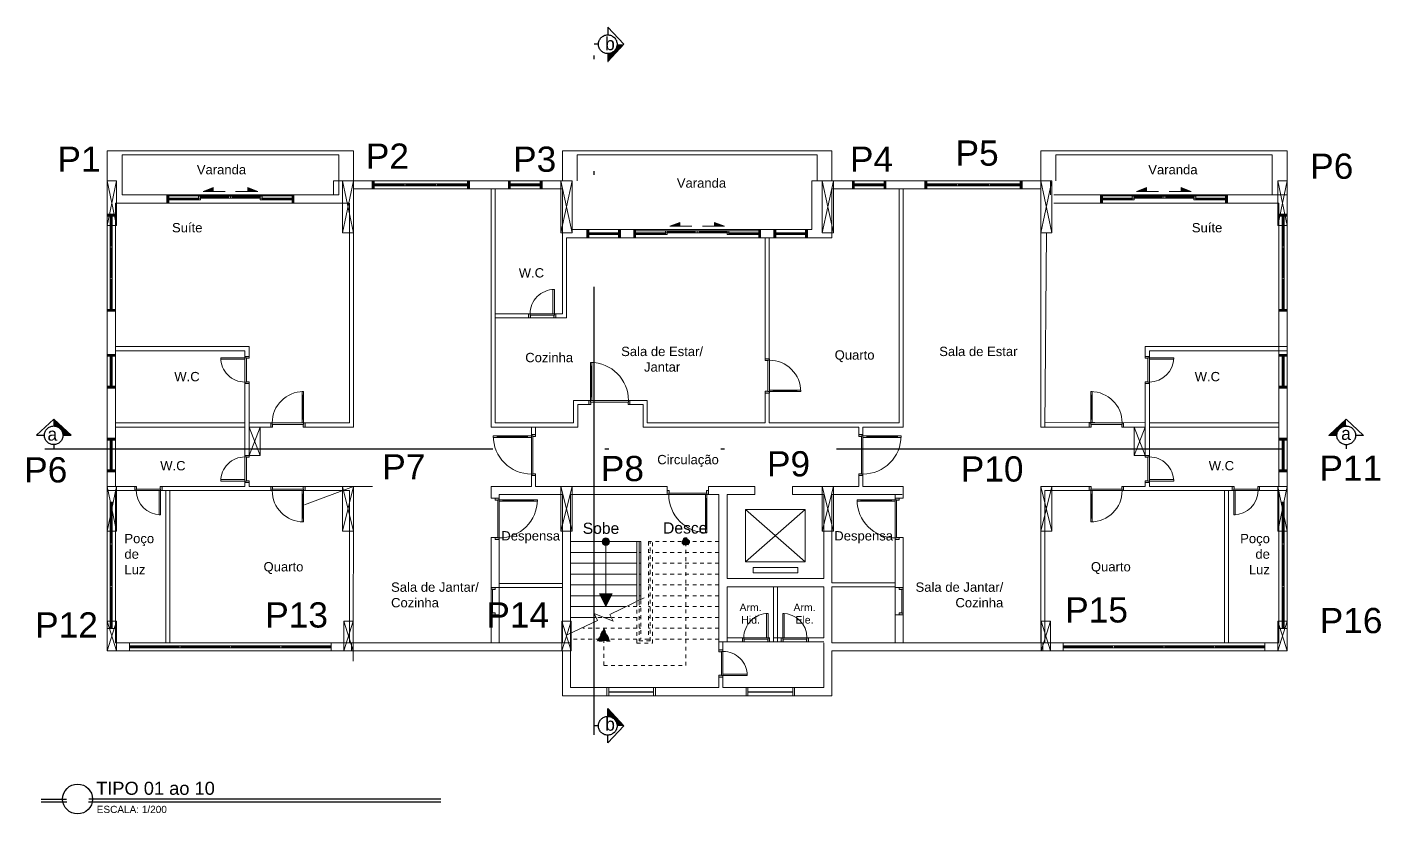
# Model space of a CAD drawing. Header units: millimetres. Extents: x 29.7 to 65.9, y 336.7 to 357.8.
import ezdxf

# ---------------------------------------------------------------- set-up
doc = ezdxf.new("R2010")
doc.units = ezdxf.units.MM
doc.linetypes.add('ACAD_ISO12W100', pattern=[21, 12, -3, 0, -3, 0, -3])
doc.linetypes.add('HIDDEN', pattern=[9.525, 6.35, -3.175])
doc.layers.add('A3 - TIPO', color=1, linetype='Continuous')
for name, color, linetype, lineweight in [('arrow', 8, 'Continuous', 0), ('PILAR', 3, 'Continuous', 20), ('TEXTO', 1, 'Continuous', 5)]:
    doc.layers.add(name, color=color, linetype=linetype, lineweight=lineweight)
doc.styles.add('SANSSERIF', font='sas_____.pfb')
doc.styles.get("Standard").update_dxf_attribs({"font": 'arial.ttf'})
pattern_1 = [(360, (39.70532, 348.99088), (1e-17, 0.021), [])]

# ---------------------------------------------------------------- blocks, each defined once
blk = doc.blocks.new('01')
at = {"color": 1, "lineweight": -3}
for p, q in [((759112, -50321), (759788, -50321)), ((769811, -50321), (760388, -50321)), ((759796, -50401), (759112, -50401)), ((769811, -50401), (760379, -50401))]:
    blk.add_line(p, q, dxfattribs=at)
blk.add_circle((760088, -50321), 400, dxfattribs=at)
blk = doc.blocks.new('In door')
at = {"lineweight": 13}
h = blk.add_hatch(color=256, dxfattribs=at)
h.dxf.hatch_style = 1
h.paths.add_polyline_path([(49483, 73980), (49483, 74020), (49443, 74020), (49443, 74030), (49373, 74030), (49373, 73980)])
h.paths.add_polyline_path([(49373, 74900), (49373, 74850), (49443, 74850), (49443, 74860), (49483, 74860), (49483, 74900)])
for points in [[(49483, 74900), (49373, 74900), (49373, 74850), (49443, 74850), (49443, 74860), (49483, 74860)], [(49483, 73980), (49373, 73980), (49373, 74030), (49443, 74030), (49443, 74020), (49483, 74020)]]:
    blk.add_lwpolyline(points, close=True, dxfattribs=at)
for points in [[(49483, 74900), (49373, 74900)], [(49483, 73980), (49373, 73980)]]:
    blk.add_lwpolyline(points, dxfattribs=at)
at = {"color": 15, "lineweight": 13}
for points in [[(49443, 74850), (49443, 74030)], [(49483, 74020), (49483, 74860)], [(49583, 74020), (49583, 74060)], [(49583, 74040), (50223, 74040)], [(50223, 74020), (50223, 74060)]]:
    blk.add_lwpolyline(points, dxfattribs=at)
blk.add_lwpolyline([(49483, 74020), (49483, 74060), (50323, 74060), (50323, 74020)], close=True, dxfattribs=at)
at = {"lineweight": 13}
blk.add_arc((49483, 74020), 840, 0.012, 90.012, dxfattribs=at)
blk = doc.blocks.new('WC door')
at = {"lineweight": 13}
h = blk.add_hatch(color=256, dxfattribs=at)
h.dxf.hatch_style = 1
h.paths.add_polyline_path([(48493, 74006), (48443, 74006), (48443, 73896), (48483, 73896), (48483, 73936), (48493, 73936)])
h.paths.add_polyline_path([(49173, 74006), (49123, 74006), (49123, 73936), (49133, 73936), (49133, 73896), (49173, 73896)])
for points in [[(48443, 73896), (48443, 74006), (48493, 74006), (48493, 73936), (48483, 73936), (48483, 73896)], [(49173, 73896), (49173, 74006), (49123, 74006), (49123, 73936), (49133, 73936), (49133, 73896)]]:
    blk.add_lwpolyline(points, close=True, dxfattribs=at)
for points in [[(48443, 73896), (48443, 74006)], [(49173, 73896), (49173, 74006)]]:
    blk.add_lwpolyline(points, dxfattribs=at)
at = {"color": 15, "lineweight": 13}
for points in [[(48483, 73896), (49133, 73896)], [(49133, 73936), (48493, 73936)]]:
    blk.add_lwpolyline(points, dxfattribs=at)
blk.add_lwpolyline([(48483, 73896), (48523, 73896), (48523, 73246), (48483, 73246)], close=True, dxfattribs=at)
at = {"lineweight": 13}
blk.add_arc((48483, 73896), 650, 270, 0, dxfattribs=at)
blk = doc.blocks.new('Main Door')
at = {"lineweight": 13}
h = blk.add_hatch(color=256, dxfattribs=at)
h.dxf.hatch_style = 1
h.paths.add_polyline_path([(45063, 76126), (45063, 76166), (45023, 76166), (45023, 76176), (44953, 76176), (44953, 76126)])
h.paths.add_polyline_path([(44953, 77176), (45023, 77176), (45023, 77186), (45063, 77186), (45063, 77226), (44953, 77226)])
for points in [[(45063, 77226), (44953, 77226), (44953, 77176), (45023, 77176), (45023, 77186), (45063, 77186)], [(45063, 76126), (44953, 76126), (44953, 76176), (45023, 76176), (45023, 76166), (45063, 76166)]]:
    blk.add_lwpolyline(points, close=True, dxfattribs=at)
at = {"color": 15, "lineweight": 13}
for points in [[(45023, 77176), (45023, 76176)], [(45063, 76166), (45063, 77186)], [(45163, 76166), (45163, 76206)], [(45163, 76186), (45983, 76186)], [(45983, 76166), (45983, 76206)]]:
    blk.add_lwpolyline(points, dxfattribs=at)
blk.add_lwpolyline([(45063, 76166), (45063, 76206), (46083, 76206), (46083, 76166)], close=True, dxfattribs=at)
at = {"lineweight": 13}
blk.add_arc((45063, 76166), 1020, 0, 90, dxfattribs=at)
blk = doc.blocks.new('F.Stair')
at = {"linetype": 'HIDDEN', "lineweight": 13}
h = blk.add_hatch(color=252, dxfattribs=at)
h.dxf.hatch_style = 1
h.paths.add_polyline_path([(299026, 55155), (299370, 55155), (299198, 54810)])
at = {"lineweight": 13}
h = blk.add_hatch(color=256, dxfattribs=at)
h.dxf.hatch_style = 1
h.paths.add_polyline_path([(298970, 53885), (299315, 53885), (299142, 54230)])
at = {"linetype": 'HIDDEN', "lineweight": 13}
h = blk.add_hatch(color=252, dxfattribs=at)
h.dxf.hatch_style = 1
edge = h.paths.add_edge_path()
edge.add_arc((297002, 52490), 100, 0, 360)
at = {"lineweight": 13}
h = blk.add_hatch(color=256, dxfattribs=at)
h.dxf.hatch_style = 1
edge = h.paths.add_edge_path()
edge.add_arc((299142, 52490), 100, 0, 360)
at = {"color": 252, "linetype": 'HIDDEN', "lineweight": 13}
for points in [[(299198, 55100), (299198, 55810), (297002, 55810), (297002, 52490)], [(298310, 54116), (298310, 55210), (297890, 55210), (297890, 52490)], [(298250, 54088), (298250, 55150), (297950, 55150), (297950, 52490)], [(296115, 55100), (297890, 55100)], [(296115, 54810), (297890, 54810)], [(297950, 55100), (298000, 55100)], [(297950, 54810), (298000, 54810)], [(298000, 52490), (298000, 55100)], [(298000, 55100), (298200, 55100)], [(298200, 55100), (298250, 55100)], [(298200, 54064), (298200, 55100)], [(298200, 54810), (298250, 54810)], [(298310, 55100), (300085, 55100)], [(298310, 54810), (299755, 54810)], [(296115, 54520), (297890, 54520)], [(297950, 54520), (298000, 54520)], [(298200, 54520), (298250, 54520)], [(298310, 54520), (298970, 54520)], [(299252, 54520), (299381, 54520)], [(296115, 54230), (297890, 54230)], [(297950, 54230), (298000, 54230)], [(298200, 54230), (298250, 54230)], [(298310, 54230), (298547, 54230)], [(296115, 53940), (297890, 53940)], [(297950, 53940), (298000, 53940)], [(296115, 53650), (297890, 53650)], [(296115, 53360), (297890, 53360)], [(297950, 53650), (298000, 53650)], [(297950, 53360), (298000, 53360)], [(296115, 53070), (297890, 53070)], [(297950, 53070), (298000, 53070)], [(296115, 52780), (297890, 52780)], [(297950, 52780), (298000, 52780)], [(296115, 52490), (298000, 52490)]]:
    blk.add_lwpolyline(points, dxfattribs=at)
blk.add_lwpolyline([(299026, 55155), (299370, 55155), (299198, 54810)], close=True, dxfattribs=at)
at = {"lineweight": 13}
for points in [[(298111, 53999), (299030, 54440), (298944, 54621), (299451, 54419), (299364, 54600), (300176, 54990)], [(298992, 54520), (299198, 54520)], [(299403, 54520), (300085, 54520)], [(298593, 54230), (300085, 54230)], [(298200, 53940), (298250, 53940)], [(298310, 53940), (300085, 53940)], [(299142, 53940), (299142, 52390)], [(298200, 53650), (298250, 53650)], [(298200, 53360), (298250, 53360)], [(298310, 53650), (300085, 53650)], [(298310, 53360), (300085, 53360)], [(298200, 53070), (298250, 53070)], [(298310, 53070), (300085, 53070)], [(298200, 52780), (298250, 52780)], [(298310, 52780), (300085, 52780)], [(298200, 52490), (300085, 52490)]]:
    blk.add_lwpolyline(points, dxfattribs=at)
at = {"linetype": 'Continuous', "lineweight": 13}
for points in [[(298200, 52490), (298200, 54041)], [(298250, 52490), (298250, 54065)], [(298310, 52490), (298310, 54094)]]:
    blk.add_lwpolyline(points, dxfattribs=at)
at = {"lineweight": 13}
blk.add_lwpolyline([(298970, 53885), (299315, 53885), (299142, 54230)], close=True, dxfattribs=at)
at = {"color": 252, "linetype": 'HIDDEN', "lineweight": 13}
blk.add_circle((297002, 52490), 100, dxfattribs=at)
at = {"lineweight": 13}
blk.add_circle((299142, 52490), 100, dxfattribs=at)
at = {"color": 252, "linetype": 'HIDDEN', "lineweight": 13, "insert": (297609, 51974), "char_height": 300, "attachment_point": 1, "rotation": 180}
blk.add_mtext_dynamic_manual_height_columns('Desce', width=1212.8, gutter_width=12.5, heights=[0], dxfattribs=at)
at = {"lineweight": 13, "insert": (299877, 51982), "char_height": 300, "attachment_point": 1, "rotation": 180}
blk.add_mtext_dynamic_manual_height_columns('\\pxqc;Sobe', width=1212.8, gutter_width=12.5, heights=[0], dxfattribs=at)

msp = doc.modelspace()

# ---------------------------------------------------------------- hatches: boundary and pattern name
at = {"layer": 'A3 - TIPO', "linetype": 'ACAD_ISO12W100', "lineweight": 30}
h = msp.add_hatch(dxfattribs=at)
h.set_pattern_fill('ANSI31', color=1, scale=0.25, angle=135, style=0)
h.set_pattern_definition(pattern_1)
edge = h.paths.add_edge_path()
edge.add_arc((45.231, 357.346), 0.25, -90, 0)
edge.add_line((45.481, 357.346), (45.663, 357.346))
edge.add_line((45.663, 357.346), (45.231, 356.879))
edge.add_line((45.231, 356.879), (45.231, 357.096))
at = {"layer": 'A3 - TIPO', "lineweight": 13}
h = msp.add_hatch(color=256, dxfattribs=at)
h.dxf.hatch_style = 1
h.paths.add_polyline_path([(34.393, 353.401), (34.661, 353.401), (34.661, 353.504)])
h = msp.add_hatch(color=256, dxfattribs=at)
h.dxf.hatch_style = 1
h.paths.add_polyline_path([(35.858, 353.401), (35.591, 353.401), (35.591, 353.504)])
h = msp.add_hatch(color=256, dxfattribs=at)
h.dxf.hatch_style = 1
h.paths.add_polyline_path([(38.976, 353.69), (38.926, 353.69), (38.926, 353.47), (38.976, 353.47)])
h = msp.add_hatch(color=256, dxfattribs=at)
h.dxf.hatch_style = 1
h.paths.add_polyline_path([(41.526, 353.69), (41.476, 353.69), (41.476, 353.47), (41.526, 353.47)])
h = msp.add_hatch(color=256, dxfattribs=at)
h.dxf.hatch_style = 1
h.paths.add_polyline_path([(42.571, 353.69), (42.621, 353.69), (42.621, 353.47), (42.571, 353.47)])
h = msp.add_hatch(color=256, dxfattribs=at)
h.dxf.hatch_style = 1
h.paths.add_polyline_path([(43.471, 353.69), (43.421, 353.69), (43.421, 353.47), (43.471, 353.47)])
h = msp.add_hatch(color=256, dxfattribs=at)
h.dxf.hatch_style = 1
h.paths.add_polyline_path([(51.781, 353.69), (51.831, 353.69), (51.831, 353.47), (51.781, 353.47)])
h = msp.add_hatch(color=256, dxfattribs=at)
h.dxf.hatch_style = 1
h.paths.add_polyline_path([(52.681, 353.69), (52.631, 353.69), (52.631, 353.47), (52.681, 353.47)])
h = msp.add_hatch(color=256, dxfattribs=at)
h.dxf.hatch_style = 1
h.paths.add_polyline_path([(53.726, 353.69), (53.776, 353.69), (53.776, 353.47), (53.726, 353.47)])
h = msp.add_hatch(color=256, dxfattribs=at)
h.dxf.hatch_style = 1
h.paths.add_polyline_path([(56.276, 353.69), (56.326, 353.69), (56.326, 353.47), (56.276, 353.47)])
h = msp.add_hatch(color=256, dxfattribs=at)
h.dxf.hatch_style = 1
h.paths.add_polyline_path([(59.393, 353.401), (59.661, 353.401), (59.661, 353.504)])
h = msp.add_hatch(color=256, dxfattribs=at)
h.dxf.hatch_style = 1
h.paths.add_polyline_path([(60.858, 353.401), (60.591, 353.401), (60.591, 353.504)])
h = msp.add_hatch(color=256, dxfattribs=at)
h.dxf.hatch_style = 1
h.paths.add_polyline_path([(33.426, 353.31), (33.476, 353.31), (33.476, 353.09), (33.426, 353.09)])
h = msp.add_hatch(color=256, dxfattribs=at)
h.dxf.hatch_style = 1
h.paths.add_polyline_path([(36.826, 353.31), (36.776, 353.31), (36.776, 353.09), (36.826, 353.09)])
h = msp.add_hatch(color=256, dxfattribs=at)
h.dxf.hatch_style = 1
h.paths.add_polyline_path([(58.426, 353.31), (58.476, 353.31), (58.476, 353.09), (58.426, 353.09)])
h = msp.add_hatch(color=256, dxfattribs=at)
h.dxf.hatch_style = 1
h.paths.add_polyline_path([(61.826, 353.31), (61.776, 353.31), (61.776, 353.09), (61.826, 353.09)])
h = msp.add_hatch(color=256, dxfattribs=at)
h.dxf.hatch_style = 1
h.paths.add_polyline_path([(31.826, 352.79), (31.826, 352.74), (32.046, 352.74), (32.046, 352.79)])
h = msp.add_hatch(color=256, dxfattribs=at)
h.dxf.hatch_style = 1
h.paths.add_polyline_path([(63.426, 352.79), (63.426, 352.74), (63.206, 352.74), (63.206, 352.79)])
h = msp.add_hatch(color=256, dxfattribs=at)
h.dxf.hatch_style = 1
h.paths.add_polyline_path([(46.893, 352.471), (47.161, 352.471), (47.161, 352.574)])
h = msp.add_hatch(color=256, dxfattribs=at)
h.dxf.hatch_style = 1
h.paths.add_polyline_path([(48.358, 352.471), (48.091, 352.471), (48.091, 352.574)])
h = msp.add_hatch(color=256, dxfattribs=at)
h.dxf.hatch_style = 1
h.paths.add_polyline_path([(44.671, 352.38), (44.721, 352.38), (44.721, 352.16), (44.671, 352.16)])
h = msp.add_hatch(color=256, dxfattribs=at)
h.dxf.hatch_style = 1
h.paths.add_polyline_path([(45.571, 352.38), (45.521, 352.38), (45.521, 352.16), (45.571, 352.16)])
h = msp.add_hatch(color=256, dxfattribs=at)
h.dxf.hatch_style = 1
h.paths.add_polyline_path([(45.926, 352.38), (45.976, 352.38), (45.976, 352.16), (45.926, 352.16)])
h = msp.add_hatch(color=256, dxfattribs=at)
h.dxf.hatch_style = 1
h.paths.add_polyline_path([(49.326, 352.38), (49.276, 352.38), (49.276, 352.16), (49.326, 352.16)])
h = msp.add_hatch(color=256, dxfattribs=at)
h.dxf.hatch_style = 1
h.paths.add_polyline_path([(49.681, 352.38), (49.731, 352.38), (49.731, 352.16), (49.681, 352.16)])
h = msp.add_hatch(color=256, dxfattribs=at)
h.dxf.hatch_style = 1
h.paths.add_polyline_path([(50.581, 352.38), (50.531, 352.38), (50.531, 352.16), (50.581, 352.16)])
h = msp.add_hatch(color=256, dxfattribs=at)
h.dxf.hatch_style = 1
h.paths.add_polyline_path([(31.826, 350.24), (31.826, 350.19), (32.046, 350.19), (32.046, 350.24)])
h = msp.add_hatch(color=256, dxfattribs=at)
h.dxf.hatch_style = 1
h.paths.add_polyline_path([(63.426, 350.24), (63.426, 350.19), (63.206, 350.19), (63.206, 350.24)])
h = msp.add_hatch(color=256, dxfattribs=at)
h.dxf.hatch_style = 1
h.paths.add_polyline_path([(31.826, 349.035), (31.826, 348.985), (32.046, 348.985), (32.046, 349.035)])
h = msp.add_hatch(color=256, dxfattribs=at)
h.dxf.hatch_style = 1
h.paths.add_polyline_path([(63.426, 349.035), (63.426, 348.985), (63.206, 348.985), (63.206, 349.035)])
h = msp.add_hatch(color=256, dxfattribs=at)
h.dxf.hatch_style = 1
h.paths.add_polyline_path([(31.826, 348.135), (31.826, 348.185), (32.046, 348.185), (32.046, 348.135)])
h = msp.add_hatch(color=256, dxfattribs=at)
h.dxf.hatch_style = 1
h.paths.add_polyline_path([(63.426, 348.135), (63.426, 348.185), (63.206, 348.185), (63.206, 348.135)])
at = {"layer": 'A3 - TIPO', "linetype": 'ACAD_ISO12W100', "lineweight": 30}
h = msp.add_hatch(dxfattribs=at)
h.set_pattern_fill('ANSI31', color=1, scale=0.25, angle=45, style=0)
h.set_pattern_definition([(270, (40.299273, 351.667286), (0.021, -1e-17), [])])
edge = h.paths.add_edge_path()
edge.add_arc((30.394, 346.868), 0.25, -360, -270)
edge.add_line((30.394, 347.118), (30.394, 347.3))
edge.add_line((30.394, 347.3), (30.861, 346.868))
edge.add_line((30.861, 346.868), (30.644, 346.868))
at = {"layer": 'A3 - TIPO', "lineweight": 13}
h = msp.add_hatch(color=256, dxfattribs=at)
h.dxf.hatch_style = 1
h.paths.add_polyline_path([(31.826, 346.79), (31.826, 346.74), (32.046, 346.74), (32.046, 346.79)])
h = msp.add_hatch(color=256, dxfattribs=at)
h.dxf.hatch_style = 1
h.paths.add_polyline_path([(63.426, 346.79), (63.426, 346.74), (63.206, 346.74), (63.206, 346.79)])
h = msp.add_hatch(color=256, dxfattribs=at)
h.dxf.hatch_style = 1
h.paths.add_polyline_path([(31.826, 345.89), (31.826, 345.94), (32.046, 345.94), (32.046, 345.89)])
h = msp.add_hatch(color=256, dxfattribs=at)
h.dxf.hatch_style = 1
h.paths.add_polyline_path([(63.426, 345.89), (63.426, 345.94), (63.206, 345.94), (63.206, 345.89)])
h = msp.add_hatch(color=256, dxfattribs=at)
h.dxf.hatch_style = 1
h.paths.add_polyline_path([(42.216, 342.74), (42.216, 342.79), (42.106, 342.79), (42.106, 342.75), (42.146, 342.75), (42.146, 342.74)])
h.paths.add_polyline_path([(42.216, 342.06), (42.216, 342.11), (42.146, 342.11), (42.146, 342.1), (42.106, 342.1), (42.106, 342.06)])
h = msp.add_hatch(color=256, dxfattribs=at)
h.dxf.hatch_style = 1
h.paths.add_polyline_path([(53.036, 342.74), (53.036, 342.79), (53.146, 342.79), (53.146, 342.75), (53.106, 342.75), (53.106, 342.74)])
h.paths.add_polyline_path([(53.036, 342.06), (53.036, 342.11), (53.106, 342.11), (53.106, 342.1), (53.146, 342.1), (53.146, 342.06)])
at = {"layer": 'A3 - TIPO', "linetype": 'ACAD_ISO12W100', "lineweight": 30}
h = msp.add_hatch(dxfattribs=at)
h.set_pattern_fill('ANSI31', color=1, scale=0.25, angle=135, style=0)
h.set_pattern_definition(pattern_1)
edge = h.paths.add_edge_path()
edge.add_arc((45.231, 339.086), 0.25, 0, 90, ccw=False)
edge.add_line((45.481, 339.086), (45.663, 339.086))
edge.add_line((45.663, 339.086), (45.231, 339.553))
edge.add_line((45.231, 339.553), (45.231, 339.336))
at = {"layer": 'arrow', "linetype": 'ACAD_ISO12W100', "lineweight": 30}
h = msp.add_hatch(dxfattribs=at)
h.set_pattern_fill('ANSI31', color=1, scale=0.25, angle=45, style=0)
h.set_pattern_definition([(270, (56.65221, 351.664876), (0.021, -1e-17), [])])
edge = h.paths.add_edge_path()
edge.add_arc((65.007, 346.866), 0.25, 90, 180, ccw=False)
edge.add_line((65.007, 347.116), (65.007, 347.298))
edge.add_line((65.007, 347.298), (64.54, 346.866))
edge.add_line((64.54, 346.866), (64.757, 346.866))

# ---------------------------------------------------------------- linework, layer by layer
at = {"layer": 'A3 - TIPO', "color": 1, "linetype": 'ACAD_ISO12W100', "lineweight": 30}
for p, q in [((45.231, 357.806), (45.231, 357.596)), ((45.231, 357.806), (45.663, 357.346)), ((44.981, 357.346), (44.869, 357.346)), ((45.231, 356.879), (45.663, 357.346)), ((45.492, 357.346), (45.481, 357.346)), ((45.231, 357.096), (45.231, 356.879)), ((29.934, 346.868), (30.394, 347.3)), ((30.861, 346.868), (30.394, 347.3)), ((30.394, 347.129), (30.394, 347.118)), ((29.934, 346.868), (30.144, 346.868)), ((30.394, 346.618), (30.394, 346.507)), ((30.644, 346.868), (30.861, 346.868)), ((45.231, 339.336), (45.231, 339.553)), ((45.231, 339.553), (45.663, 339.086)), ((44.981, 339.086), (44.869, 339.086)), ((45.231, 338.626), (45.663, 339.086)), ((45.492, 339.086), (45.481, 339.086)), ((45.231, 338.626), (45.231, 338.836))]:
    msp.add_line(p, q, dxfattribs=at)
at = {"layer": 'A3 - TIPO', "linetype": 'Continuous', "lineweight": 13}
for p, q in [((32.226, 353.69), (32.226, 353.31)), ((38.316, 353.09), (32.046, 353.09)), ((57.181, 353.09), (63.206, 353.09)), ((42.216, 345.18), (42.106, 345.18)), ((49.171, 345.5), (48.206, 345.5)), ((48.206, 345.28), (48.206, 342.81)), ((49.171, 345.28), (48.426, 345.28)), ((48.426, 345.28), (48.426, 343.03)), ((51.016, 345.28), (50.176, 345.28)), ((51.016, 343.03), (51.016, 345.28)), ((53.036, 345.18), (53.146, 345.18)), ((42.216, 344.13), (42.106, 344.13)), ((53.036, 344.13), (53.146, 344.13)), ((48.426, 343.03), (51.016, 343.03)), ((48.426, 342.81), (51.016, 342.81)), ((32.046, 341.69), (31.826, 341.69)), ((63.206, 341.69), (63.426, 341.69)), ((32.426, 341.31), (32.426, 341.09)), ((37.826, 341.31), (37.826, 341.09)), ((56.826, 341.31), (51.236, 341.31)), ((57.426, 341.31), (56.936, 341.31)), ((57.426, 341.31), (57.426, 341.09)), ((62.826, 341.31), (62.826, 341.09))]:
    msp.add_line(p, q, dxfattribs=at)
at = {"layer": 'A3 - TIPO', "lineweight": 13}
for p, q in [((44.016, 353.47), (38.426, 353.47)), ((38.426, 353.47), (38.426, 347.09)), ((44.016, 350.124), (44.016, 353.47)), ((51.236, 352.16), (51.236, 353.47)), ((51.236, 353.47), (56.826, 353.47)), ((44.126, 350.014), (44.126, 352.16)), ((44.126, 352.16), (51.236, 352.16)), ((56.976, 352.29), (56.936, 347.097)), ((42.216, 350.124), (44.016, 350.124)), ((42.216, 350.014), (44.126, 350.014)), ((35.516, 349.135), (35.516, 348.905)), ((59.736, 349.135), (59.736, 348.905)), ((35.516, 348.605), (35.516, 347.4)), ((59.736, 348.295), (59.736, 347.2)), ((35.516, 346.08), (35.516, 347.4)), ((59.736, 346.08), (59.736, 347.51)), ((38.181, 347.09), (37.126, 347.09)), ((38.426, 347.09), (37.126, 347.09)), ((35.516, 345.5), (35.516, 345.65)), ((35.626, 345.65), (35.626, 345.5)), ((59.626, 345.6), (59.626, 345.5)), ((59.736, 345.5), (59.736, 345.6)), ((32.606, 345.39), (31.826, 345.39)), ((35.826, 345.39), (33.216, 345.39)), ((50.826, 345.5), (50.176, 345.5)), ((58.126, 345.5), (56.826, 345.5)), ((56.826, 345.5), (56.826, 341.31)), ((58.126, 345.39), (56.936, 345.39)), ((56.936, 345.39), (56.936, 341.31)), ((59.426, 345.39), (62.036, 345.39)), ((62.646, 345.39), (63.426, 345.39))]:
    msp.add_line(p, q, dxfattribs=at)
at = {"layer": 'A3 - TIPO', "color": 1, "linetype": 'ACAD_ISO12W100', "lineweight": 30}
msp.add_lwpolyline([(44.868, 338.847), (44.868, 357.584)], dxfattribs=at)
at = {"layer": 'A3 - TIPO', "lineweight": 13}
for points in [[(31.826, 353.69), (31.826, 354.49), (38.426, 354.49), (38.426, 353.69)], [(38.026, 353.31), (32.226, 353.31), (32.226, 354.38), (38.026, 354.38), (38.026, 353.69)], [(51.236, 353.69), (51.236, 354.49), (44.016, 354.49), (44.016, 353.69)], [(44.416, 353.69), (44.416, 354.38), (50.836, 354.38), (50.836, 353.69)], [(63.426, 353.69), (63.426, 354.49), (56.826, 354.49), (56.826, 353.69)], [(57.181, 353.31), (63.026, 353.31), (63.026, 354.38), (57.226, 354.38), (57.226, 353.69)], [(31.826, 353.69), (31.826, 353.69), (31.826, 341.09), (44.016, 341.09), (44.016, 339.89), (51.236, 339.89), (51.236, 341.09), (63.426, 341.09), (63.426, 353.69)], [(63.426, 353.69), (63.426, 353.69), (63.426, 341.09), (51.236, 341.09), (51.236, 339.89), (44.016, 339.89), (44.016, 341.09), (31.826, 341.09), (31.826, 353.69)], [(34.984, 353.401), (34.393, 353.401), (34.661, 353.504), (34.661, 353.401)], [(35.267, 353.401), (35.858, 353.401), (35.591, 353.504), (35.591, 353.401)], [(37.886, 353.31), (37.886, 353.69), (44.276, 353.69), (44.276, 352.38), (50.696, 352.38), (50.696, 353.69), (56.796, 353.69)], [(38.026, 353.69), (38.026, 353.31)], [(57.086, 353.31), (57.086, 353.69), (50.696, 353.69), (50.696, 352.38), (44.276, 352.38), (44.276, 353.69), (38.176, 353.69)], [(38.926, 353.47), (38.926, 353.69)], [(38.976, 353.69), (38.976, 353.47)], [(39.776, 353.605), (38.976, 353.605)], [(39.776, 353.555), (38.976, 353.555)], [(40.626, 353.605), (39.826, 353.605)], [(40.626, 353.555), (39.826, 353.555)], [(41.476, 353.605), (40.676, 353.605)], [(41.476, 353.555), (40.676, 353.555)], [(41.526, 353.69), (41.526, 353.47)], [(42.571, 353.69), (42.571, 353.47)], [(42.571, 353.605), (43.471, 353.605)], [(42.571, 353.555), (43.471, 353.555)], [(43.471, 353.69), (43.471, 353.47)], [(51.781, 353.69), (51.781, 353.47)], [(52.681, 353.605), (51.781, 353.605)], [(52.681, 353.555), (51.781, 353.555)], [(52.681, 353.69), (52.681, 353.47)], [(53.726, 353.69), (53.726, 353.47)], [(53.776, 353.605), (54.576, 353.605)], [(53.776, 353.555), (54.576, 353.555)], [(54.626, 353.605), (55.426, 353.605)], [(54.626, 353.555), (55.426, 353.555)], [(55.476, 353.605), (56.276, 353.605)], [(55.476, 353.555), (56.276, 353.555)], [(56.276, 353.69), (56.276, 353.47)], [(56.326, 353.47), (56.326, 353.69)], [(59.984, 353.401), (59.393, 353.401), (59.661, 353.504), (59.661, 353.401)], [(60.267, 353.401), (60.858, 353.401), (60.591, 353.504), (60.591, 353.401)], [(33.426, 353.31), (33.426, 353.09)], [(33.426, 353.225), (33.426, 353.28), (35.126, 353.28)], [(33.476, 353.225), (34.276, 353.225)], [(33.476, 353.175), (34.276, 353.175)], [(35.126, 353.275), (34.326, 353.275)], [(35.126, 353.225), (34.326, 353.225)], [(35.126, 353.22), (34.326, 353.22)], [(36.826, 353.225), (36.826, 353.28), (35.126, 353.28)], [(35.126, 353.275), (35.926, 353.275)], [(35.126, 353.225), (35.926, 353.225)], [(35.126, 353.22), (35.926, 353.22)], [(36.776, 353.225), (35.976, 353.225)], [(36.776, 353.175), (35.976, 353.175)], [(36.826, 353.31), (36.826, 353.09)], [(44.776, 347.69), (44.426, 347.69), (44.426, 347.09), (42.106, 347.09), (42.106, 353.47)], [(44.806, 347.8), (44.316, 347.8), (44.316, 347.2), (42.216, 347.2), (42.216, 353.47)], [(49.448, 347.2), (49.448, 348), (49.558, 348), (49.558, 347.2), (53.036, 347.2), (53.036, 353.47)], [(53.146, 347.09), (53.146, 353.47)], [(53.146, 353.47), (56.826, 353.47), (56.826, 347.09), (58.126, 347.09)], [(58.426, 353.31), (58.426, 353.09)], [(58.426, 353.225), (58.426, 353.28), (60.126, 353.28)], [(58.476, 353.225), (59.276, 353.225)], [(58.476, 353.175), (59.276, 353.175)], [(60.126, 353.275), (59.326, 353.275)], [(60.126, 353.225), (59.326, 353.225)], [(60.126, 353.22), (59.326, 353.22)], [(61.826, 353.225), (61.826, 353.28), (60.126, 353.28)], [(60.126, 353.275), (60.926, 353.275)], [(60.126, 353.225), (60.926, 353.225)], [(60.126, 353.22), (60.926, 353.22)], [(61.776, 353.225), (60.976, 353.225)], [(61.776, 353.175), (60.976, 353.175)], [(61.826, 353.31), (61.826, 353.09)], [(31.826, 352.79), (32.046, 352.79)], [(32.616, 345.5), (32.046, 345.5), (32.046, 353.09)], [(38.316, 353.09), (38.316, 347.2), (37.126, 347.2)], [(62.636, 345.5), (63.206, 345.5), (63.206, 353.09)], [(63.426, 352.79), (63.206, 352.79)], [(31.911, 352.74), (31.911, 351.94)], [(31.961, 352.74), (31.961, 351.94)], [(47.484, 352.471), (46.893, 352.471), (47.161, 352.574), (47.161, 352.471)], [(47.767, 352.471), (48.358, 352.471), (48.091, 352.574), (48.091, 352.471)], [(63.291, 352.74), (63.291, 351.94)], [(63.341, 352.74), (63.341, 351.94)], [(49.571, 352.16), (44.126, 352.16)], [(44.671, 352.38), (44.671, 352.16)], [(44.671, 352.295), (45.571, 352.295)], [(44.671, 352.245), (45.571, 352.245)], [(45.571, 352.38), (45.571, 352.16)], [(45.926, 352.38), (45.926, 352.16)], [(45.926, 352.295), (45.926, 352.35), (47.626, 352.35)], [(45.976, 352.295), (46.776, 352.295)], [(45.976, 352.245), (46.776, 352.245)], [(47.626, 352.345), (46.826, 352.345)], [(47.626, 352.295), (46.826, 352.295)], [(47.626, 352.29), (46.826, 352.29)], [(49.326, 352.295), (49.326, 352.35), (47.626, 352.35)], [(47.626, 352.345), (48.426, 352.345)], [(47.626, 352.295), (48.426, 352.295)], [(47.626, 352.29), (48.426, 352.29)], [(49.276, 352.295), (48.476, 352.295)], [(49.276, 352.245), (48.476, 352.245)], [(49.326, 352.38), (49.326, 352.16)], [(49.448, 352.16), (49.448, 348.92)], [(49.558, 352.16), (49.558, 348.92)], [(49.681, 352.38), (49.681, 352.16)], [(50.581, 352.295), (49.681, 352.295)], [(50.581, 352.245), (49.681, 352.245)], [(50.581, 352.38), (50.581, 352.16)], [(31.911, 351.89), (31.911, 351.09)], [(31.961, 351.89), (31.961, 351.09)], [(63.291, 351.89), (63.291, 351.09)], [(63.341, 351.89), (63.341, 351.09)], [(31.911, 351.04), (31.911, 350.24)], [(31.961, 351.04), (31.961, 350.24)], [(63.291, 351.04), (63.291, 350.24)], [(63.341, 351.04), (63.341, 350.24)], [(31.826, 350.24), (32.046, 350.24)], [(63.426, 350.24), (63.206, 350.24)], [(32.046, 350.19), (31.826, 350.19)], [(63.206, 350.19), (63.426, 350.19)], [(35.626, 348.935), (35.626, 349.245), (32.046, 349.245)], [(35.516, 349.135), (32.046, 349.135)], [(59.626, 348.935), (59.626, 349.245), (63.406, 349.245)], [(59.736, 349.135), (63.406, 349.135)], [(31.826, 349.035), (32.046, 349.035)], [(31.911, 348.185), (31.911, 348.985)], [(31.961, 348.185), (31.961, 348.985)], [(63.426, 349.035), (63.206, 349.035)], [(63.291, 348.185), (63.291, 348.985)], [(63.341, 348.185), (63.341, 348.985)], [(31.826, 348.135), (32.046, 348.135)], [(35.626, 348.255), (35.626, 346.33)], [(59.626, 347.2), (59.626, 348.305)], [(63.426, 348.135), (63.206, 348.135)], [(49.448, 347.2), (46.286, 347.2), (46.286, 347.8), (45.826, 347.8)], [(49.448, 347.09), (46.176, 347.09), (46.176, 347.69), (45.826, 347.69)], [(59.626, 347.51), (59.626, 346.33)], [(35.516, 347.2), (32.046, 347.2)], [(35.516, 347.09), (32.046, 347.09)], [(36.238, 347.2), (35.626, 347.2)], [(36.238, 347.09), (35.626, 347.09)], [(35.926, 347.09), (35.926, 346.33), (35.626, 346.33)], [(35.926, 346.33), (35.626, 347.09)], [(35.626, 346.33), (35.926, 347.09)], [(43.186, 347.09), (43.186, 346.81)], [(43.296, 347.09), (43.296, 346.84)], [(47.916, 347.09), (51.956, 347.09), (51.956, 346.84)], [(52.066, 347.09), (53.146, 347.09)], [(52.066, 347.09), (52.066, 346.81)], [(56.937, 347.216), (59.626, 347.2)], [(59.014, 347.09), (59.626, 347.09)], [(59.326, 347.09), (59.326, 346.33), (59.626, 346.33)], [(59.326, 346.33), (59.626, 347.09)], [(59.626, 346.33), (59.326, 347.09)], [(59.736, 347.2), (63.206, 347.2)], [(59.736, 347.09), (63.206, 347.09)], [(31.826, 346.79), (32.046, 346.79)], [(31.911, 346.74), (31.911, 345.94)], [(31.961, 346.74), (31.961, 345.94)], [(63.426, 346.79), (63.206, 346.79)], [(63.291, 346.74), (63.291, 345.94)], [(63.341, 346.74), (63.341, 345.94)], [(31.826, 345.89), (32.046, 345.89)], [(63.426, 345.89), (63.206, 345.89)], [(43.186, 345.83), (43.186, 345.5)], [(43.296, 345.84), (43.296, 345.5)], [(51.956, 345.84), (51.956, 345.5)], [(52.066, 345.83), (52.066, 345.5)], [(32.046, 345.39), (32.046, 341.31), (37.826, 341.31)], [(35.516, 345.5), (33.246, 345.5)], [(33.396, 345.39), (33.396, 341.31)], [(33.506, 345.39), (33.506, 341.31)], [(35.626, 345.5), (38.93, 345.5)], [(35.826, 345.39), (36.206, 345.39)], [(37.114, 345.01), (38.425, 345.5), (38.414, 340.82)], [(37.126, 345.39), (38.316, 345.39), (38.316, 341.31)], [(43.186, 345.5), (42.106, 345.5)], [(42.106, 345.5), (42.106, 345.18)], [(42.326, 345.28), (42.326, 341.31)], [(44.016, 341.31), (44.016, 345.28), (42.326, 345.28)], [(43.826, 345.5), (43.296, 345.5)], [(51.236, 342.92), (51.236, 345.28), (53.116, 345.28)], [(52.066, 345.5), (53.146, 345.5)], [(52.926, 345.28), (52.926, 341.31)], [(53.146, 345.5), (53.146, 345.18)], [(53.146, 345.5), (53.146, 345.18)], [(57.426, 341.31), (63.206, 341.31), (63.206, 345.39)], [(59.626, 345.5), (59.046, 345.5)], [(59.426, 345.39), (59.046, 345.39)], [(59.736, 345.5), (62.006, 345.5)], [(61.746, 345.39), (61.746, 341.31)], [(61.856, 345.39), (61.856, 341.31)], [(31.911, 345.09), (31.911, 341.69)], [(31.961, 345.09), (31.961, 341.69)], [(50.521, 344.88), (48.921, 343.48)], [(50.521, 343.48), (48.921, 344.88)], [(63.291, 345.09), (63.291, 341.69)], [(63.341, 345.09), (63.341, 341.69)], [(42.106, 344.13), (42.106, 341.31)], [(53.146, 344.13), (53.146, 341.31)], [(42.106, 342.79), (42.216, 342.79)], [(42.106, 342.79), (42.326, 342.79)], [(42.326, 342.9), (44.016, 342.9)], [(42.326, 342.79), (44.016, 342.79)], [(42.326, 342.79), (42.326, 342.06)], [(51.236, 342.92), (52.926, 342.92)], [(51.236, 342.81), (52.926, 342.81)], [(53.146, 342.79), (52.926, 342.79)], [(52.926, 342.79), (52.926, 342.06)], [(53.146, 342.79), (53.036, 342.79)], [(42.106, 342.06), (42.216, 342.06)], [(42.106, 342.06), (42.326, 342.06)], [(53.146, 342.06), (52.926, 342.06)], [(53.146, 342.06), (53.036, 342.06)], [(32.426, 341.225), (37.826, 341.225)], [(32.426, 341.175), (37.826, 341.175)], [(37.826, 341.31), (38.316, 341.31)], [(38.426, 341.31), (44.236, 341.31), (44.236, 340.11), (48.206, 340.11)], [(62.826, 341.225), (57.426, 341.225)], [(62.826, 341.175), (57.426, 341.175)], [(45.206, 339.89), (45.206, 340.11)], [(45.256, 339.89), (45.256, 340.11)], [(46.456, 339.89), (46.456, 340.11)], [(46.506, 339.89), (46.506, 340.11)], [(48.426, 340.11), (51.016, 340.11)], [(48.936, 339.89), (48.936, 340.11)], [(48.986, 339.89), (48.986, 340.11)], [(50.186, 339.89), (50.186, 340.11)], [(50.236, 339.89), (50.236, 340.11)]]:
    msp.add_lwpolyline(points, dxfattribs=at)
for points in [[(38.976, 353.47), (38.976, 353.69), (38.926, 353.69), (38.926, 353.47)], [(39.776, 353.555), (39.776, 353.605), (39.826, 353.605), (39.826, 353.555)], [(40.626, 353.555), (40.626, 353.605), (40.676, 353.605), (40.676, 353.555)], [(41.526, 353.47), (41.526, 353.69), (41.476, 353.69), (41.476, 353.47)], [(42.571, 353.47), (42.571, 353.69), (42.621, 353.69), (42.621, 353.47)], [(43.471, 353.47), (43.471, 353.69), (43.421, 353.69), (43.421, 353.47)], [(51.781, 353.47), (51.781, 353.69), (51.831, 353.69), (51.831, 353.47)], [(52.681, 353.47), (52.681, 353.69), (52.631, 353.69), (52.631, 353.47)], [(53.726, 353.47), (53.726, 353.69), (53.776, 353.69), (53.776, 353.47)], [(54.626, 353.555), (54.626, 353.605), (54.576, 353.605), (54.576, 353.555)], [(55.476, 353.555), (55.476, 353.605), (55.426, 353.605), (55.426, 353.555)], [(56.276, 353.47), (56.276, 353.69), (56.326, 353.69), (56.326, 353.47)], [(33.426, 353.09), (33.426, 353.31), (33.476, 353.31), (33.476, 353.09)], [(33.476, 353.175), (33.476, 353.225), (33.426, 353.225), (33.426, 353.175)], [(34.276, 353.225), (34.276, 353.275), (34.326, 353.275), (34.326, 353.225)], [(34.276, 353.175), (34.276, 353.225), (34.326, 353.225), (34.326, 353.175)], [(35.076, 353.225), (35.076, 353.275), (35.126, 353.275), (35.126, 353.225)], [(35.176, 353.225), (35.176, 353.275), (35.126, 353.275), (35.126, 353.225)], [(35.976, 353.225), (35.976, 353.275), (35.926, 353.275), (35.926, 353.225)], [(35.976, 353.175), (35.976, 353.225), (35.926, 353.225), (35.926, 353.175)], [(36.826, 353.09), (36.826, 353.31), (36.776, 353.31), (36.776, 353.09)], [(36.776, 353.175), (36.776, 353.225), (36.826, 353.225), (36.826, 353.175)], [(58.426, 353.09), (58.426, 353.31), (58.476, 353.31), (58.476, 353.09)], [(58.476, 353.175), (58.476, 353.225), (58.426, 353.225), (58.426, 353.175)], [(59.276, 353.225), (59.276, 353.275), (59.326, 353.275), (59.326, 353.225)], [(59.276, 353.175), (59.276, 353.225), (59.326, 353.225), (59.326, 353.175)], [(60.076, 353.225), (60.076, 353.275), (60.126, 353.275), (60.126, 353.225)], [(60.176, 353.225), (60.176, 353.275), (60.126, 353.275), (60.126, 353.225)], [(60.976, 353.225), (60.976, 353.275), (60.926, 353.275), (60.926, 353.225)], [(60.976, 353.175), (60.976, 353.225), (60.926, 353.225), (60.926, 353.175)], [(61.826, 353.09), (61.826, 353.31), (61.776, 353.31), (61.776, 353.09)], [(61.776, 353.175), (61.776, 353.225), (61.826, 353.225), (61.826, 353.175)], [(32.046, 352.79), (31.826, 352.79), (31.826, 352.74), (32.046, 352.74)], [(63.206, 352.79), (63.426, 352.79), (63.426, 352.74), (63.206, 352.74)], [(44.671, 352.16), (44.671, 352.38), (44.721, 352.38), (44.721, 352.16)], [(45.571, 352.16), (45.571, 352.38), (45.521, 352.38), (45.521, 352.16)], [(45.926, 352.16), (45.926, 352.38), (45.976, 352.38), (45.976, 352.16)], [(45.976, 352.245), (45.976, 352.295), (45.926, 352.295), (45.926, 352.245)], [(46.776, 352.295), (46.776, 352.345), (46.826, 352.345), (46.826, 352.295)], [(46.776, 352.245), (46.776, 352.295), (46.826, 352.295), (46.826, 352.245)], [(47.576, 352.295), (47.576, 352.345), (47.626, 352.345), (47.626, 352.295)], [(47.676, 352.295), (47.676, 352.345), (47.626, 352.345), (47.626, 352.295)], [(48.476, 352.295), (48.476, 352.345), (48.426, 352.345), (48.426, 352.295)], [(48.476, 352.245), (48.476, 352.295), (48.426, 352.295), (48.426, 352.245)], [(49.326, 352.16), (49.326, 352.38), (49.276, 352.38), (49.276, 352.16)], [(49.276, 352.245), (49.276, 352.295), (49.326, 352.295), (49.326, 352.245)], [(49.681, 352.16), (49.681, 352.38), (49.731, 352.38), (49.731, 352.16)], [(50.581, 352.16), (50.581, 352.38), (50.531, 352.38), (50.531, 352.16)], [(31.961, 351.89), (31.911, 351.89), (31.911, 351.94), (31.961, 351.94)], [(63.291, 351.89), (63.341, 351.89), (63.341, 351.94), (63.291, 351.94)], [(31.961, 351.04), (31.911, 351.04), (31.911, 351.09), (31.961, 351.09)], [(63.291, 351.04), (63.341, 351.04), (63.341, 351.09), (63.291, 351.09)], [(32.046, 350.24), (31.826, 350.24), (31.826, 350.19), (32.046, 350.19)], [(63.206, 350.24), (63.426, 350.24), (63.426, 350.19), (63.206, 350.19)], [(32.046, 349.035), (31.826, 349.035), (31.826, 348.985), (32.046, 348.985)], [(63.206, 349.035), (63.426, 349.035), (63.426, 348.985), (63.206, 348.985)], [(32.046, 348.135), (31.826, 348.135), (31.826, 348.185), (32.046, 348.185)], [(63.206, 348.135), (63.426, 348.135), (63.426, 348.185), (63.206, 348.185)], [(32.046, 346.79), (31.826, 346.79), (31.826, 346.74), (32.046, 346.74)], [(63.206, 346.79), (63.426, 346.79), (63.426, 346.74), (63.206, 346.74)], [(32.046, 345.89), (31.826, 345.89), (31.826, 345.94), (32.046, 345.94)], [(63.206, 345.89), (63.426, 345.89), (63.426, 345.94), (63.206, 345.94)], [(50.521, 344.88), (48.921, 344.88), (48.921, 343.48), (50.521, 343.48)], [(31.911, 343.931), (31.911, 343.981), (31.961, 343.981), (31.961, 343.931)], [(63.341, 343.931), (63.341, 343.981), (63.291, 343.981), (63.291, 343.931)], [(50.321, 343.33), (49.121, 343.33), (49.121, 343.18), (50.321, 343.18)], [(31.911, 342.798), (31.911, 342.848), (31.961, 342.848), (31.961, 342.798)], [(42.106, 342.79), (42.216, 342.79), (42.216, 342.74), (42.146, 342.74), (42.146, 342.75), (42.106, 342.75)], [(53.146, 342.79), (53.036, 342.79), (53.036, 342.74), (53.106, 342.74), (53.106, 342.75), (53.146, 342.75)], [(63.341, 342.798), (63.341, 342.848), (63.291, 342.848), (63.291, 342.798)], [(42.106, 342.06), (42.216, 342.06), (42.216, 342.11), (42.146, 342.11), (42.146, 342.1), (42.106, 342.1)], [(53.146, 342.06), (53.036, 342.06), (53.036, 342.11), (53.106, 342.11), (53.106, 342.1), (53.146, 342.1)], [(33.751, 341.175), (33.751, 341.225), (33.801, 341.225), (33.801, 341.175)], [(35.101, 341.175), (35.101, 341.225), (35.151, 341.225), (35.151, 341.175)], [(36.451, 341.175), (36.451, 341.225), (36.501, 341.225), (36.501, 341.175)], [(58.801, 341.175), (58.801, 341.225), (58.751, 341.225), (58.751, 341.175)], [(60.151, 341.175), (60.151, 341.225), (60.101, 341.225), (60.101, 341.175)], [(61.501, 341.175), (61.501, 341.225), (61.451, 341.225), (61.451, 341.175)]]:
    msp.add_lwpolyline(points, close=True, dxfattribs=at)
at = {"layer": 'A3 - TIPO', "color": 160, "lineweight": 13}
for points in [[(39.776, 353.585), (38.976, 353.585)], [(39.776, 353.575), (38.976, 353.575)], [(40.626, 353.585), (39.826, 353.585)], [(40.626, 353.575), (39.826, 353.575)], [(41.476, 353.585), (40.676, 353.585)], [(41.476, 353.575), (40.676, 353.575)], [(42.571, 353.585), (43.471, 353.585)], [(42.571, 353.575), (43.471, 353.575)], [(52.681, 353.585), (51.781, 353.585)], [(52.681, 353.575), (51.781, 353.575)], [(53.776, 353.585), (54.576, 353.585)], [(53.776, 353.575), (54.576, 353.575)], [(54.626, 353.585), (55.426, 353.585)], [(54.626, 353.575), (55.426, 353.575)], [(55.476, 353.585), (56.276, 353.585)], [(55.476, 353.575), (56.276, 353.575)], [(33.476, 353.205), (34.276, 353.205)], [(33.476, 353.195), (34.276, 353.195)], [(35.076, 353.255), (34.326, 353.255)], [(35.076, 353.245), (34.326, 353.245)], [(35.176, 353.255), (35.926, 353.255)], [(35.176, 353.245), (35.926, 353.245)], [(36.776, 353.205), (35.976, 353.205)], [(36.776, 353.195), (35.976, 353.195)], [(58.476, 353.205), (59.276, 353.205)], [(58.476, 353.195), (59.276, 353.195)], [(60.076, 353.255), (59.326, 353.255)], [(60.076, 353.245), (59.326, 353.245)], [(60.176, 353.255), (60.926, 353.255)], [(60.176, 353.245), (60.926, 353.245)], [(61.776, 353.205), (60.976, 353.205)], [(61.776, 353.195), (60.976, 353.195)], [(31.931, 352.74), (31.931, 351.94)], [(31.941, 352.74), (31.941, 351.94)], [(63.311, 352.74), (63.311, 351.94)], [(63.321, 352.74), (63.321, 351.94)], [(44.671, 352.275), (45.571, 352.275)], [(44.671, 352.265), (45.571, 352.265)], [(45.976, 352.275), (46.776, 352.275)], [(45.976, 352.265), (46.776, 352.265)], [(47.576, 352.325), (46.826, 352.325)], [(47.576, 352.315), (46.826, 352.315)], [(47.676, 352.325), (48.426, 352.325)], [(47.676, 352.315), (48.426, 352.315)], [(49.276, 352.275), (48.476, 352.275)], [(49.276, 352.265), (48.476, 352.265)], [(50.581, 352.275), (49.681, 352.275)], [(50.581, 352.265), (49.681, 352.265)], [(31.931, 351.89), (31.931, 351.09)], [(31.941, 351.89), (31.941, 351.09)], [(63.311, 351.89), (63.311, 351.09)], [(63.321, 351.89), (63.321, 351.09)], [(31.931, 351.04), (31.931, 350.24)], [(31.941, 351.04), (31.941, 350.24)], [(63.311, 351.04), (63.311, 350.24)], [(63.321, 351.04), (63.321, 350.24)], [(31.931, 348.185), (31.931, 348.985)], [(31.941, 348.185), (31.941, 348.985)], [(63.311, 348.185), (63.311, 348.985)], [(63.321, 348.185), (63.321, 348.985)], [(31.931, 346.74), (31.931, 345.94)], [(31.941, 346.74), (31.941, 345.94)], [(63.311, 346.74), (63.311, 345.94)], [(63.321, 346.74), (63.321, 345.94)], [(31.928, 345.09), (31.928, 343.981)], [(31.943, 345.09), (31.943, 343.981)], [(63.309, 345.09), (63.309, 343.981)], [(63.324, 345.09), (63.324, 343.981)], [(31.928, 343.931), (31.928, 342.848)], [(31.943, 343.931), (31.943, 342.848)], [(63.309, 343.931), (63.309, 342.848)], [(63.324, 343.931), (63.324, 342.848)], [(31.928, 342.798), (31.928, 341.69)], [(31.943, 342.798), (31.943, 341.69)], [(63.309, 342.798), (63.309, 341.69)], [(63.324, 342.798), (63.324, 341.69)], [(32.426, 341.207), (33.751, 341.207)], [(32.426, 341.193), (33.751, 341.193)], [(33.801, 341.207), (35.101, 341.207)], [(33.801, 341.193), (35.101, 341.193)], [(35.151, 341.207), (36.451, 341.207)], [(35.151, 341.193), (36.451, 341.193)], [(36.501, 341.207), (37.826, 341.207)], [(36.501, 341.193), (37.826, 341.193)], [(58.751, 341.207), (57.426, 341.207)], [(58.751, 341.193), (57.426, 341.193)], [(60.101, 341.207), (58.801, 341.207)], [(60.101, 341.193), (58.801, 341.193)], [(61.451, 341.207), (60.151, 341.207)], [(61.451, 341.193), (60.151, 341.193)], [(62.826, 341.207), (61.501, 341.207)], [(62.826, 341.193), (61.501, 341.193)]]:
    msp.add_lwpolyline(points, dxfattribs=at)
at = {"layer": 'A3 - TIPO', "linetype": 'Continuous', "lineweight": 13}
for points in [[(46.826, 345.5), (43.826, 345.5)], [(46.996, 345.28), (44.236, 345.28), (44.236, 341.31)], [(46.826, 345.28), (46.826, 345.5)], [(47.926, 345.28), (47.926, 345.5)], [(47.926, 345.5), (48.206, 345.5)], [(47.926, 345.28), (48.206, 345.28)], [(49.171, 345.28), (49.171, 345.5)], [(51.956, 345.5), (50.176, 345.5), (50.176, 345.28)], [(48.206, 342.81), (48.206, 341.335)], [(48.426, 342.81), (48.426, 341.335)], [(49.666, 341.335), (49.666, 342.81)], [(49.776, 341.335), (49.776, 342.81)], [(51.016, 342.81), (51.016, 341.445)], [(51.236, 342.81), (51.236, 341.31)], [(51.016, 341.335), (48.206, 341.335)], [(48.206, 341.07), (48.206, 341.335)], [(48.316, 341.08), (48.316, 341.335)], [(49.571, 341.445), (48.426, 341.445)], [(51.016, 341.445), (49.681, 341.445)], [(51.016, 341.31), (51.016, 340.11)], [(48.206, 340.11), (48.206, 340.44)], [(48.316, 340.11), (48.316, 340.47)], [(51.016, 340.11), (48.316, 340.11)]]:
    msp.add_lwpolyline(points, dxfattribs=at)
at = {"layer": 'A3 - TIPO', "color": 15, "lineweight": 13}
for points in [[(42.106, 342.75), (42.106, 342.1)], [(42.146, 342.1), (42.146, 342.74)], [(53.106, 342.1), (53.106, 342.74)], [(53.146, 342.75), (53.146, 342.1)]]:
    msp.add_lwpolyline(points, dxfattribs=at)
at = {"layer": 'A3 - TIPO', "color": 5, "lineweight": 13}
for points in [[(46.456, 340), (45.256, 340)], [(46.456, 339.985), (45.256, 339.985)], [(50.186, 340), (48.986, 340)], [(50.186, 339.985), (48.986, 339.985)]]:
    msp.add_lwpolyline(points, dxfattribs=at)
at = {"layer": 'A3 - TIPO', "color": 1, "linetype": 'ACAD_ISO12W100', "lineweight": 30}
for centre in [(45.231, 357.346), (30.394, 346.868), (45.231, 339.086)]:
    msp.add_circle(centre, 0.25, dxfattribs=at)
at = {"layer": 'arrow', "color": 1, "linetype": 'ACAD_ISO12W100', "lineweight": 30}
for p, q in [((64.54, 346.866), (65.007, 347.298)), ((65.467, 346.866), (65.007, 347.298)), ((65.007, 347.127), (65.007, 347.116)), ((64.757, 346.866), (64.54, 346.866)), ((65.007, 346.616), (65.007, 346.504)), ((65.467, 346.866), (65.257, 346.866))]:
    msp.add_line(p, q, dxfattribs=at)
msp.add_lwpolyline([(30.156, 346.503), (65.343, 346.503)], dxfattribs=at)
msp.add_circle((65.007, 346.866), 0.25, dxfattribs=at)
at = {"layer": 'PILAR', "linetype": 'Continuous', "lineweight": 13}
for p, q in [((31.826, 353.69), (32.076, 352.49)), ((31.826, 352.49), (32.076, 353.69)), ((38.126, 353.69), (38.426, 352.29)), ((38.126, 352.29), (38.426, 353.69)), ((43.976, 353.69), (44.276, 352.29)), ((43.976, 352.29), (44.276, 353.69)), ((51.276, 353.69), (50.976, 352.29)), ((51.276, 352.29), (50.976, 353.69)), ((57.126, 353.69), (56.826, 352.29)), ((57.126, 352.29), (56.826, 353.69)), ((63.426, 353.69), (63.176, 352.49)), ((63.426, 352.49), (63.176, 353.69)), ((63.026, 353.31), (63.426, 353.31)), ((31.826, 345.5), (32.076, 344.3)), ((31.826, 344.3), (32.076, 345.5)), ((38.425, 344.3), (38.125, 345.5)), ((38.425, 345.5), (38.125, 344.3)), ((44.276, 344.3), (43.976, 345.5)), ((44.276, 345.5), (43.976, 344.3)), ((50.976, 344.3), (51.276, 345.5)), ((50.976, 345.5), (51.276, 344.3)), ((56.827, 344.3), (57.127, 345.5)), ((56.827, 345.5), (57.127, 344.3)), ((63.426, 345.5), (63.176, 344.3)), ((63.426, 344.3), (63.176, 345.5)), ((31.826, 341.89), (32.076, 341.09)), ((31.826, 341.09), (32.076, 341.89)), ((38.167, 341.89), (38.417, 341.09)), ((38.167, 341.09), (38.417, 341.89)), ((44.001, 341.89), (44.251, 341.09)), ((44.001, 341.09), (44.251, 341.89)), ((57.085, 341.89), (56.835, 341.09)), ((57.085, 341.09), (56.835, 341.89)), ((63.426, 341.89), (63.176, 341.09)), ((63.426, 341.09), (63.176, 341.89)), ((38.316, 341.31), (38.425, 341.31)), ((38.37, 341.31), (38.37, 341.09)), ((56.826, 341.31), (56.936, 341.31)), ((56.881, 341.31), (56.881, 341.09)), ((44.016, 341.09), (44.236, 341.09))]:
    msp.add_line(p, q, dxfattribs=at)
for points in [[(31.826, 352.49), (32.076, 352.49), (32.076, 353.69), (31.826, 353.69)], [(38.126, 352.29), (38.426, 352.29), (38.426, 353.69), (38.126, 353.69)], [(43.976, 352.29), (44.276, 352.29), (44.276, 353.69), (43.976, 353.69)], [(51.276, 352.29), (50.976, 352.29), (50.976, 353.69), (51.276, 353.69)], [(57.126, 352.29), (56.826, 352.29), (56.826, 353.69), (57.126, 353.69)], [(63.426, 352.49), (63.176, 352.49), (63.176, 353.69), (63.426, 353.69)], [(31.826, 344.3), (32.076, 344.3), (32.076, 345.5), (31.826, 345.5)], [(38.125, 344.3), (38.425, 344.3), (38.425, 345.5), (38.125, 345.5)], [(43.976, 344.3), (44.276, 344.3), (44.276, 345.5), (43.976, 345.5)], [(51.276, 344.3), (50.976, 344.3), (50.976, 345.5), (51.276, 345.5)], [(57.127, 344.3), (56.827, 344.3), (56.827, 345.5), (57.127, 345.5)], [(63.426, 344.3), (63.176, 344.3), (63.176, 345.5), (63.426, 345.5)], [(31.826, 341.09), (32.076, 341.09), (32.076, 341.89), (31.826, 341.89)], [(38.167, 341.09), (38.417, 341.09), (38.417, 341.89), (38.167, 341.89)], [(44.001, 341.09), (44.251, 341.09), (44.251, 341.89), (44.001, 341.89)], [(57.085, 341.09), (56.835, 341.09), (56.835, 341.89), (57.085, 341.89)], [(63.426, 341.09), (63.176, 341.09), (63.176, 341.89), (63.426, 341.89)]]:
    msp.add_lwpolyline(points, close=True, dxfattribs=at)

# ---------------------------------------------------------------- block references
at = {"linetype": 'Continuous', "lineweight": 13, "xscale": 0.001, "yscale": 0.001, "zscale": 0.001}
msp.add_blockref('01', (-729.054, 387.445), dxfattribs=at)
at = {"layer": 'A3 - TIPO', "lineweight": 13, "yscale": 0.001, "zscale": 0.001}
for name, p, xscale, rotation in [('WC door', (92.284, 424.02), 0.001, 180), ('WC door', (-38.38, 397.427), 0.001, 270), ('Main Door', (-31.4, 302.737), -0.001, 270), ('WC door', (133.632, 397.427), -0.001, 89.99999999999997), ('In door', (111.105, 297.717), 0.001, 89.99999999999997), ('In door', (-15.854, 297.717), -0.001, 270), ('Main Door', (88.249, 423.016), 0.001, 180), ('Main Door', (7.003, 423.016), -0.001, 180), ('WC door', (-38.38, 297.157), -0.001, 270), ('WC door', (133.632, 297.157), 0.001, 89.99999999999997), ('In door', (111.105, 394.872), -0.001, 89.99999999999997), ('Main Door', (-2.737, 421.306), -0.001, 180), ('Main Door', (124.052, 390.342), -0.001, 89.99999999999997), ('Main Door', (97.989, 421.306), 0.001, 180), ('In door', (-15.854, 394.872), 0.001, 270), ('WC door', (98.009, 415.341), 0.001, 180), ('WC door', (1.433, 415.341), -0.001, 180), ('WC door', (122.212, 291.947), 0.001, 89.99999999999997)]:
    msp.add_blockref(name, p, dxfattribs=dict(at, xscale=xscale, rotation=rotation))
for name, p, xscale in [('In door', (0.076, 274.02), 0.001), ('WC door', (81.739, 271.493), -0.001), ('WC door', (13.513, 271.493), 0.001)]:
    msp.add_blockref(name, p, dxfattribs=dict(at, xscale=xscale))
at = {"layer": 'A3 - TIPO', "linetype": 'Continuous', "lineweight": 13, "xscale": 0.001, "yscale": 0.001, "zscale": 0.001, "rotation": 180}
msp.add_blockref('F.Stair', (344.321, 396.51), dxfattribs=at)

# ---------------------------------------------------------------- texts
at = {"color": 3, "lineweight": -3, "style": 'SANSSERIF'}
for s, height, p in [('P1', 0.6759, (30.495, 353.928)), ('P2', 0.6759, (38.754, 354.01)), ('P3', 0.6759, (42.697, 353.928)), ('P4', 0.6759, (51.717, 353.928)), ('P5', 0.6759, (54.545, 354.092)), ('P6', 0.6759, (64.042, 353.74)), ('P6', 0.6759, (29.604, 345.605)), ('P7', 0.6759, (39.193, 345.686)), ('P8', 0.6759, (45.046, 345.641)), ('P9', 0.6759, (49.495, 345.767)), ('P10', 0.6759, (54.685, 345.629)), ('P11', 0.6759, (64.289, 345.65)), ('P13', 0.6759, (36.06, 341.718)), ('P14', 0.6759, (41.98, 341.718)), ('P15', 0.6759, (57.482, 341.853)), ('P16', 0.6759, (64.297, 341.568)), ('P12', 0.6759, (29.898, 341.45)), ('TIPO 01 ao 10', 0.35, (31.53, 337.237)), ('ESCALA: 1/200', 0.192, (31.547, 336.75))]:
    msp.add_text(s, height=height, dxfattribs=at).set_placement(p)
at = {"layer": 'A3 - TIPO', "char_height": 0.35, "width": 2.37145}
for s, insert, attachment_point in [('{\\fFlux Architect|b0|i0|c0|p2;b}', (45.29, 357.536), 2), ('{\\fFlux Architect|b0|i0|c0|p2;a}', (30.358, 346.72), 8), ('{\\fFlux Architect|b0|i0|c0|p2;b}', (45.293, 338.95), 8)]:
    msp.add_mtext(s, dxfattribs=dict(at, insert=insert, attachment_point=attachment_point))
at = {"layer": 'A3 - TIPO', "lineweight": 13}
for s, width, heights, insert, char_height, attachment_point in [('Varanda', 1.01, [0.356], (35.547, 354.111), 0.25, 3), ('Varanda', 1.01, [0.356], (59.705, 354.111), 0.25, 1), ('Varanda', 1.01, [0.356], (48.401, 353.753), 0.25, 3), ('Suíte', 1.01, [0.356], (34.378, 352.556), 0.25, 3), ('Suíte', 1.01, [0.356], (60.873, 352.556), 0.25, 1), ('W.C', 1.01, [0.356], (42.848, 351.346), 0.25, 1), ('\\pxqc;Sala de Estar/\\PJantar', 2.44277, [0], (47.908, 349.241), 0.25, 3), ('Quarto', 1.01, [0.356], (51.308, 349.146), 0.25, 1), ('Sala de Estar', 2.44277, [0], (56.204, 349.241), 0.25, 3), ('Cozinha', 1.01, [0.356], (43.022, 349.077), 0.25, 1), ('W.C', 1.01, [0.356], (34.303, 348.566), 0.25, 3), ('W.C', 1.01, [0.356], (60.949, 348.566), 0.25, 1), ('\\pxqc;Circulação ', 1.39119, [0], (46.685, 346.343), 0.25, 1), ('W.C', 1.01, [0.356], (33.926, 346.179), 0.25, 3), ('W.C', 1.01, [0.356], (61.325, 346.179), 0.25, 1), ('Poço\\Pde\\PLuz', 0.77071, [0], (32.288, 344.228), 0.25, 1), ('\\pxqc;Despensa ', 1.39119, [0], (42.472, 344.301), 0.25, 1), ('\\pxqc;Despensa ', 1.39119, [0], (52.78, 344.301), 0.25, 3), ('Poço\\Pde\\PLuz', 0.77071, [0], (62.963, 344.228), 0.25, 3), ('Quarto', 1.01, [0.356], (37.081, 343.472), 0.25, 3), ('Quarto', 1.01, [0.356], (58.17, 343.472), 0.25, 1), ('Sala de Jantar/ Cozinha ', 2.44277, [0], (39.429, 342.926), 0.25, 1), ('Sala de Jantar/ Cozinha ', 2.44277, [0], (55.823, 342.926), 0.25, 3), ('\\pxqc;Arm.\\PHid.', 1.2128, [0], (48.449, 342.357), 0.2, 1), ('\\pxqc;Arm.\\PEle.', 1.2128, [0], (49.894, 342.357), 0.2, 1)]:
    msp.add_mtext_dynamic_manual_height_columns(s, width=width, gutter_width=0.0125, heights=heights, dxfattribs=dict(at, insert=insert, char_height=char_height, attachment_point=attachment_point))
at = {"layer": 'TEXTO', "insert": (65, 346.739), "char_height": 0.35, "width": 2.37145, "attachment_point": 8}
msp.add_mtext('{\\fFlux Architect|b0|i0|c0|p2;a}', dxfattribs=at)

doc.saveas('drawing.dxf')
